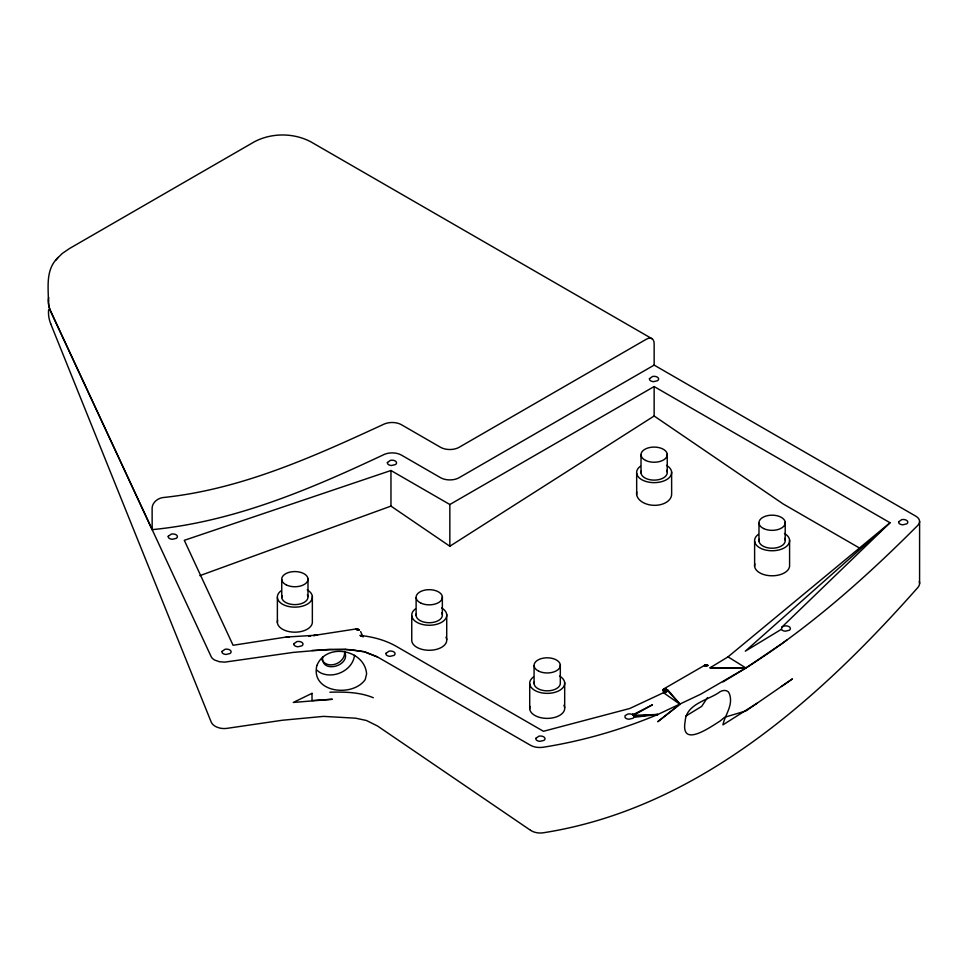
<?xml version="1.0" encoding="UTF-8"?>
<svg xmlns="http://www.w3.org/2000/svg" width="968" height="968" viewBox="0 0 968 968"><rect width="100%" height="100%" fill="white"/><g stroke="black" fill="none" stroke-linecap="round" stroke-linejoin="round"><path stroke-width="1.45" d="M48.4 300.31C48.194 286.48 46.089 269.999 56.676 259.049M704.063 665.633L708.08 665.476L704.063 665.633L663.818 688.877M919.588 583.547L919.6 521.534M633.955 716.84L633.955 716.296A4.598 2.662 0 0 0 633.459 715.34L632.806 714.795A4.598 2.662 0 0 0 627.917 714.045L625.074 715.618L625.038 717.457A4.598 2.662 0 0 0 629.019 719.212L632.89 718.28A4.598 2.662 0 0 0 633.786 717.336L657.865 714.469L700.844 694.141L746.086 667.872C809.151 627.905 865.295 578.077 917.858 525.297A13.141 7.587 0 0 0 915.74 516.138L654.15 365.105L459.122 477.696A13.141 7.587 0 0 1 440.549 477.696L401.442 455.105A13.128 7.587 0 0 0 384.381 454.367C310.498 489.142 234.365 521.691 152.17 529.641L50.614 311.345A65.679 37.921 0 0 1 48.521 300.262M356.236 629.139L359.406 630.047L355.921 628.97L313.753 635.492M680.201 704.45L667.678 690.656L666.008 689.083L664.798 689.615L665.052 688.708L668.186 690.353L680.201 704.45L663.504 692.701L629.769 708.491L543.435 731.288L396.081 646.225C385.022 639.969 372.486 636.726 359.914 635.407L362.189 636.46M322.695 656.849C320.42 674.381 351.832 665.972 344.439 651.428M344.608 653.146C344.281 663.77 327.281 669.783 321.921 659.692M354.542 655.251C352.812 669.916 334.807 678.822 321.558 673.305A21.659 17.085 -24.9 0 1 316.923 670.11M746.086 667.872L779.857 645.003M707.668 665.427L704.438 665.452L707.656 665.306M707.499 697.565L701.667 706.398L685.61 716.211M357.591 629.369C353.114 628.547 362.129 629.757 356.587 629.72L358.499 629.406L357.24 629.66M707.051 665.391L706.253 665.246M665.851 692.568L668.186 690.353M664.653 689.264L663.056 690.692L666.008 689.083L662.947 690.414L665.524 688.853L663.467 689.543L662.911 690.136L665.318 689.131L663.504 691.188L665.318 689.131L662.947 689.857L664.605 688.671M56.93 258.758L62.194 253.531L69.297 248.643L254.523 141.703C271.718 132.725 293.413 132.749 310.619 141.703L651.96 338.691M55.503 260.416L58.092 257.415M781.902 627.095L781.442 629.418A4.598 2.662 0 0 0 785.423 631.172L789.307 630.241A4.598 2.662 0 0 0 789.585 627.034A4.598 2.662 0 0 0 784.322 626.006L781.999 627.01L890.028 522.744L654.138 386.559L449.842 504.509L390.963 470.509L184.295 540.326L233.082 645.281L286.153 637.053L317.504 635.129L313.547 635.577M665.052 689.821L663.818 691.394L665.524 689.41L664.399 690.148C663.128 691.83 663.189 687.582 665.524 688.853M357.01 629.454L357.579 629.115L355.921 628.97M665.391 689.313L664.23 690.002L664.907 688.805M728.021 656.861L745.965 668.005L709.871 667.932L728.021 656.861L890.028 522.744L745.3 651.186L781.382 629.309M779.76 645.257L786.911 639.945M756.976 703.325L722.927 724.863C725.056 714.517 733.538 705.37 729.448 693.826C728.239 689.639 723.06 689.797 720.023 691.769C708.818 700.203 686.312 703.397 685.175 721.172C680.08 749.22 711.298 726.375 720.023 721.1L724.596 717.3L745.965 710.911L792.429 678.895L781.43 686.481M664.798 689.615L663.237 690.946L664.665 689.385M199.868 575.645L390.963 506.107L449.842 546.242L654.138 415.998L654.138 386.559M722.927 681.956L745.965 668.005L710.343 667.69L711.238 667.484M632.806 714.795L652.408 704.813L633.459 715.34L657.865 714.469C621.214 729.836 582.784 740.943 543.532 747.187A13.165 7.599 0 0 1 530.5 745.275L377.508 656.945L364.658 651.875L351.795 649.734L329.882 649.286L293.28 652.396L224.733 662.136L219.397 661.725L214.666 660.055A12.753 7.369 0 0 1 211.169 656.655L50.723 311.26A65.679 37.921 0 0 1 48.727 297.539M663.504 692.701L667.678 690.656M705.297 665.476C707.245 664.968 702.671 665.5 705.636 665.331M308.598 636.375L310.631 636L308.925 636.279M706.737 665.609L707.426 665.21M360.641 635.613L361.33 635.903M664.726 689.022L663.056 689.579L665.391 688.95M633.955 716.296L657.865 714.469M312.011 650.435L345.092 649.286M329.882 692.193C344.463 691.866 359.6 692.023 373.297 697.722M345.431 649.298L363.532 651.597M286.153 637.053L288.996 637.392M357.894 629.696L358.499 629.817M364.658 651.875L377.508 656.945M356.66 629.115L357.071 629.164M860.068 548.36L783.245 504.001L654.138 415.998M530.5 830.278L377.508 725.988L366.461 720.507L355.655 718.195L323.578 716.38L282.341 720.252L227.202 728.323A13.249 8.688 2 0 1 219.675 728.033L216.735 727.065A12.911 8.47 2 0 1 211.169 721.983L50.723 323.856M706.144 665.5L705.357 665.222L706.676 665.282M632.782 713.719L634.294 716.332M360.604 631.572L363.121 637.005M636.654 473.146L636.69 494.503M152.17 529.641L152.121 508.188A10.95 8.627 -25.3 0 1 162.684 497.588C241.298 489.505 313.511 456.654 384.381 423.972A13.128 7.587 0 0 1 401.442 424.722L440.549 447.301A13.141 7.587 0 0 0 459.122 447.301L646.406 339.187A10.95 6.316 -60 0 1 654.15 343.652L654.15 365.105M671.61 471.924L671.647 494.067A17.569 11.519 2 0 1 652.976 505.284A17.569 11.519 2 0 1 636.75 491.853M789.585 540.023L789.585 565.058A17.521 10.116 0 0 1 771.036 575.766A17.521 10.116 0 0 1 754.871 563.848M785.205 522.309L785.205 540.18M758.985 523.216L758.985 541.1M754.616 541.245L754.616 566.28M667.242 454.21L667.242 472.081M641.022 455.117L641.022 473.001M564.683 682.646L564.683 707.681M560.315 664.919L560.315 682.803A13.141 7.587 0 0 1 546.412 690.825A13.141 7.587 0 0 1 534.275 681.895M534.082 665.839L534.082 683.723M529.714 683.868L529.714 708.903M449.842 504.509L449.842 546.242M446.72 614.535L446.72 639.558M442.352 596.808L442.352 614.68M416.119 597.716L416.119 615.6M411.751 615.745L411.751 640.78A17.521 10.116 0 0 0 432.394 650.109A17.521 10.116 0 0 0 445.958 637.162M390.963 470.509L390.963 506.107M312.349 596.433L312.349 621.456A17.521 10.116 0 0 1 293.8 632.165A17.521 10.116 0 0 1 277.635 620.246M307.981 578.707L307.981 596.591M281.748 579.626L281.748 597.498M277.38 597.655L277.38 622.678M919.322 581.441A13.262 8.7 2 0 1 917.858 587.503C818.625 699.67 696.779 808.643 543.532 832.746A13.141 8.627 2 0 1 530.512 830.278M563.92 705.273A17.521 10.116 0 0 1 548.263 718.377A17.521 10.116 0 0 1 529.968 706.458M50.76 323.844A66.126 43.379 2 0 1 48.642 309.651M784.637 538.377A13.141 7.587 0 0 1 772.887 548.215A13.141 7.587 0 0 1 759.178 539.273M441.771 612.877A13.141 7.587 0 0 1 430.034 622.714A13.141 7.587 0 0 1 416.313 613.773M666.674 470.279A13.141 7.587 0 0 1 654.925 480.116A13.141 7.587 0 0 1 641.215 471.174M559.589 676.112A17.521 10.116 0 0 1 560.073 690.111A17.521 10.116 0 0 1 535.849 690.958A17.521 10.116 0 0 1 533.416 677.019M307.401 594.788A13.141 7.587 0 0 1 295.651 604.613A13.141 7.587 0 0 1 281.942 595.671M307.243 589.887A17.521 10.116 0 0 1 307.739 603.899A17.521 10.116 0 0 1 283.515 604.746A17.521 10.116 0 0 1 281.071 590.807M441.626 607.989A17.521 10.116 0 0 1 442.11 622A17.521 10.116 0 0 1 417.886 622.847A17.521 10.116 0 0 1 415.441 608.908M784.479 533.489A17.521 10.116 0 0 1 784.975 547.501A17.521 10.116 0 0 1 760.751 548.348A17.521 10.116 0 0 1 758.307 534.409M666.516 465.39A17.521 10.116 0 0 1 667 479.402A17.521 10.116 0 0 1 642.788 480.237A17.521 10.116 0 0 1 640.344 466.298M678.786 705.14L657.865 721.62L678.786 705.14M168.214 536.296L168.444 537.518A4.598 2.662 0 0 0 172.425 539.273L176.309 538.329A4.598 2.662 0 0 0 176.587 535.122A4.598 2.662 0 0 0 171.324 534.094L168.214 536.296M221.938 651.476L222.168 652.698A4.598 2.662 0 0 0 226.149 654.453L230.021 653.509A4.598 2.662 0 0 0 230.311 650.302A4.598 2.662 0 0 0 225.048 649.274L221.938 651.476M293.824 643.768L294.054 644.99A4.598 2.662 0 0 0 298.035 646.745L301.907 645.813A4.598 2.662 0 0 0 302.197 642.607A4.598 2.662 0 0 0 296.934 641.578L293.824 643.768M387.381 462.522L387.611 463.745A4.598 2.662 0 0 0 391.592 465.499L395.464 464.555A4.598 2.662 0 0 0 395.755 461.349A4.598 2.662 0 0 0 390.491 460.32L387.381 462.522M385.881 653.376L386.111 654.598A4.598 2.662 0 0 0 390.092 656.352L393.976 655.409A4.598 2.662 0 0 0 394.254 652.202A4.598 2.662 0 0 0 388.991 651.174L385.881 653.376M535.812 738.354L536.042 739.576A4.598 2.662 0 0 0 540.023 741.331L543.907 740.399A4.598 2.662 0 0 0 544.185 737.192A4.598 2.662 0 0 0 538.922 736.164L535.812 738.354M649.443 378.669L649.673 379.892A4.598 2.662 0 0 0 653.654 381.646L657.538 380.702A4.598 2.662 0 0 0 657.816 377.508A4.598 2.662 0 0 0 652.553 376.479L649.443 378.669M898.631 521.825L898.861 523.047A4.598 2.662 0 0 0 902.841 524.801L906.713 523.87A4.598 2.662 0 0 0 907.004 520.663A4.598 2.662 0 0 0 901.74 519.635L898.631 521.825M316.875 665.5C310.28 692.471 352.437 697.88 365.202 679.596L366.606 673.909C364.742 649.613 326.422 642.183 316.875 665.5M312.011 693.342L293.28 702.453L332.351 699.271L312.023 700.517L312.011 693.342M763.583 528.54A13.141 7.587 0 0 0 785.024 524.136A13.141 7.587 0 0 0 767.685 515.617A13.141 7.587 0 0 0 763.583 528.54M420.729 603.04A13.141 7.587 0 0 0 442.158 598.635A13.141 7.587 0 0 0 424.819 590.117A13.141 7.587 0 0 0 420.729 603.04M645.62 460.441A13.141 7.587 0 0 0 667.049 456.025A13.141 7.587 0 0 0 649.722 447.519A13.141 7.587 0 0 0 645.62 460.441M538.692 671.163A13.141 7.587 0 0 0 560.121 666.746A13.141 7.587 0 0 0 542.794 658.24A13.141 7.587 0 0 0 538.692 671.163M286.346 584.938A13.141 7.587 0 0 0 307.788 580.534A13.141 7.587 0 0 0 290.448 572.015A13.141 7.587 0 0 0 286.346 584.938"/></g></svg>
